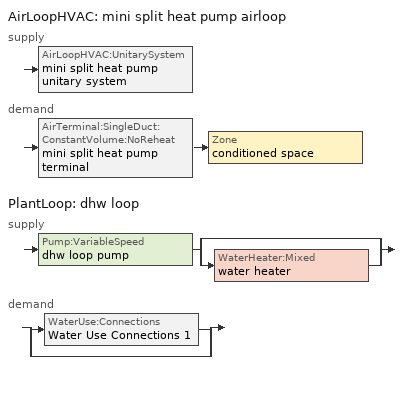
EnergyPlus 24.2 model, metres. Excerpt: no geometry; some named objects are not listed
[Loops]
AirLoopHVAC 'mini split heat pump airloop'
 supply: AirLoopHVAC:UnitarySystem 'mini split heat pump unitary system'
 demand: AirTerminal:SingleDuct:ConstantVolume:NoReheat 'mini split heat pump terminal' > Zone 'conditioned space'
PlantLoop 'dhw loop'
 supply: Pump:VariableSpeed 'dhw loop pump' > split
  | bypass
  | WaterHeater:Mixed 'water heater'
 demand: split
  | WaterUse:Connections 'Water Use Connections 1'
  | bypass
[ZoneControl:Thermostat]
conditioned space Thermostat: Zone or ZoneList=conditioned space; Control Type Schedule=conditioned space Thermostat Schedule; Control 1=conditioned space temperature setpoint; Temperature Difference Between Cutout And Setpoint {deltaC}=0
[ThermostatSetpoint:DualSetpoint]
conditioned space temperature setpoint: Heating Setpoint Temperature Schedule=heating setpoint; Cooling Setpoint Temperature Schedule=cooling setpoint
[ZoneHVAC:Baseboard:Convective:Electric]
electric baseboard: Availability Schedule=Always On Discrete; Heating Design Capacity {W}=7220.98; Efficiency=1
[AirTerminal:SingleDuct:ConstantVolume:NoReheat]
mini split heat pump terminal: Availability Schedule=Always On Discrete; Maximum Air Flow Rate {m3/s}=0.187835
[Zone equipment]
conditioned space: electric baseboard, mini split heat pump terminal
[AirLoopHVAC]
mini split heat pump airloop: Design Supply Air Flow Rate {m3/s}=0.187835; Design Return Air Flow Fraction of Supply Air Flow=1
[Sizing:System]
mini split heat pump airloop: Type of Load to Size On=Sensible; Design Outdoor Air Flow Rate {m3/s}=Autosize; Central Heating Maximum System Air Flow Ratio=0.3; Preheat Design Temperature {C}=7; Preheat Design Humidity Ratio {kgWater/kgDryAir}=0.008; Precool Design Temperature {C}=12.8; Precool Design Humidity Ratio {kgWater/kgDryAir}=0.008; Central Cooling Design Supply Air Temperature {C}=12.8; Central Heating Design Supply Air Temperature {C}=16.7; Type of Zone Sum to Use=NonCoincident; 100% Outdoor Air in Cooling=Yes; 100% Outdoor Air in Heating=Yes; Central Cooling Design Supply Air Humidity Ratio {kgWater/kgDryAir}=0.0085; Central Heating Design Supply Air Humidity Ratio {kgWater/kgDryAir}=0.008; Cooling Supply Air Flow Rate Method=DesignDay; Cooling Supply Air Flow Rate {m3/s}=0; Cooling Supply Air Flow Rate Per Floor Area {m3/s-m2}=0.00996765; Cooling Fraction of Autosized Cooling Supply Air Flow Rate=1; Cooling Supply Air Flow Rate Per Unit Cooling Capacity {m3/s-W}=3.94755e-05; Heating Supply Air Flow Rate Method=DesignDay; Heating Supply Air Flow Rate {m3/s}=0; Heating Supply Air Flow Rate Per Floor Area {m3/s-m2}=0.00996765; Heating Fraction of Autosized Heating Supply Air Flow Rate=1; Heating Fraction of Autosized Cooling Supply Air Flow Rate=1; Heating Supply Air Flow Rate Per Unit Heating Capacity {m3/s-W}=3.15882e-05; System Outdoor Air Method=ZoneSum; Zone Maximum Outdoor Air Fraction=1; Cooling Design Capacity Method=CoolingDesignCapacity; Cooling Design Capacity {W}=Autosize; Cooling Design Capacity Per Floor Area {W/m2}=234.7; Fraction of Autosized Cooling Design Capacity=1; Heating Design Capacity Method=HeatingDesignCapacity; Heating Design Capacity {W}=Autosize; Heating Design Capacity Per Floor Area {W/m2}=157; Fraction of Autosized Heating Design Capacity=1; Central Cooling Capacity Control Method=OnOff; Occupant Diversity=Autosize
[AvailabilityManager:Scheduled]
mini split heat pump airloop Availability Manager: Schedule=Always On Discrete
[AirLoopHVAC:UnitarySystem]
mini split heat pump unitary system: Control Type=Load; Controlling Zone or Thermostat Location=conditioned space; Dehumidification Control Type=None; Availability Schedule=Always On Discrete; Supply Fan=mini split heat pump supply fan; Fan Placement=BlowThrough; Supply Air Fan Operating Mode Schedule=mini split heat pump auto fan schedule; Heating Coil=mini split heat pump htg coil; DX Heating Coil Sizing Ratio=1; Cooling Coil=mini split heat pump clg coil; Use DOAS DX Cooling Coil=No; Minimum Supply Air Temperature {C}=2; Latent Load Control=SensibleOnlyLoadControl; Cooling Supply Air Flow Rate Method=SupplyAirFlowRate; Cooling Supply Air Flow Rate {m3/s}=0.187835; Heating Supply Air Flow Rate Method=SupplyAirFlowRate; Heating Supply Air Flow Rate {m3/s}=0.187835; No Load Supply Air Flow Rate Method=SupplyAirFlowRate; No Load Supply Air Flow Rate {m3/s}=0; No Load Supply Air Flow Rate Control Set To Low Speed=Yes; Maximum Supply Air Temperature {C}=48.8889; Maximum Outdoor Dry-Bulb Temperature for Supplemental Heater Operation {C}=21; Ancillary On-Cycle Electric Power {W}=0; Ancillary Off-Cycle Electric Power {W}=0; Design Specification Multispeed Object=Unitary System Performance Multispeed 1
[Fan:SystemModel]
mini split heat pump supply fan: Availability Schedule=Always On Discrete; Design Maximum Air Flow Rate {m3/s}=0.231324; Speed Control Method=Discrete; Electric Power Minimum Flow Rate Fraction=0.2; Design Pressure Rise {Pa}=500; Motor Efficiency=1; Motor In Air Stream Fraction=1; Design Electric Power Consumption {W}=Autosize; Design Power Sizing Method=PowerPerFlow; Electric Power Per Unit Flow Rate {W/(m3/s)}=148.322; Electric Power Per Unit Flow Rate Per Unit Pressure {W/((m3/s)-Pa)}=1.66667; Fan Total Efficiency=0.7; Motor Loss Radiative Fraction=0; Number of Speeds=4; Speed Flow Fraction 1=0.20706; Speed Electric Power Fraction 1=0.00888; Speed Flow Fraction 2=0.252; Speed Electric Power Fraction 2=0.016; Speed Flow Fraction 3=0.812; Speed Electric Power Fraction 3=0.53539; Speed Flow Fraction 4=1; Speed Electric Power Fraction 4=1
[Coil:Heating:DX:MultiSpeed]
mini split heat pump htg coil: Availability Schedule=Always On Discrete; Minimum Outdoor Dry-Bulb Temperature for Compressor Operation {C}=-28.8889; Crankcase Heater Capacity {W}=50; Maximum Outdoor Dry-Bulb Temperature for Crankcase Heater Operation {C}=10; Defrost Energy Input Ratio Function of Temperature Curve=Defrosteir; Maximum Outdoor Dry-Bulb Temperature for Defrost Operation {C}=4.44444; Defrost Strategy=ReverseCycle; Defrost Control=Timed; Defrost Time Period Fraction=0.058333; Resistive Defrost Heater Capacity {W}=AutoSize; Apply Part Load Fraction to Speeds Greater than 1=No; Fuel Type=Electricity; Region number for Calculating HSPF=4; Number of Speeds=2; Speed Gross Rated Heating Capacity 1 {W}=1085.66; Speed Gross Rated Heating COP 1 {W/W}=3.9844; Speed Rated Air Flow Rate 1 {m3/s}=0.058306; Speed Rated Supply Air Fan Power Per Volume Flow Rate 2017 1 {W/(m3/s)}=773.3; Speed Rated Supply Air Fan Power Per Volume Flow Rate 2023 1 {W/(m3/s)}=934.4; Speed Heating Capacity Function of Temperature Curve Name 1=Heat-CAP-fT1; Speed Heating Capacity Function of Flow Fraction Curve Name 1=Heat-CAP-fFF1; Speed Energy Input Ratio Function of Temperature Curve Name 1=Heat-EIR-fT1; Speed Energy Input Ratio Function of Flow Fraction Curve Name 1=Heat-EIR-fFF1; Speed Part Load Fraction Correlation Curve Name 1=Heat-PLF-fPLR1; Speed Rated Waste Heat Fraction of Power Input 1=0.2; Speed Waste Heat Function of Temperature Curve Name 1=ConstantBiquadratic 1; Speed Gross Rated Heating Capacity 2 {W}=4276.03; Speed Gross Rated Heating COP 2 {W/W}=2.70544; Speed Rated Air Flow Rate 2 {m3/s}=0.231372; Speed Rated Supply Air Fan Power Per Volume Flow Rate 2017 2 {W/(m3/s)}=773.3; Speed Rated Supply Air Fan Power Per Volume Flow Rate 2023 2 {W/(m3/s)}=934.4; Speed Heating Capacity Function of Temperature Curve Name 2=Heat-CAP-fT2; Speed Heating Capacity Function of Flow Fraction Curve Name 2=Heat-CAP-fFF2; Speed Energy Input Ratio Function of Temperature Curve Name 2=Heat-EIR-fT2; Speed Energy Input Ratio Function of Flow Fraction Curve Name 2=Heat-EIR-fFF2; Speed Part Load Fraction Correlation Curve Name 2=Heat-PLF-fPLR2; Speed Rated Waste Heat Fraction of Power Input 2=0.2; Speed Waste Heat Function of Temperature Curve Name 2=ConstantBiquadratic 1
[Coil:Cooling:DX:MultiSpeed]
mini split heat pump clg coil: Availability Schedule=Always On Discrete; Condenser Type=AirCooled; Minimum Outdoor Dry-Bulb Temperature for Compressor Operation {C}=-25; Apply Part Load Fraction to Speeds Greater than 1=No; Apply Latent Degradation to Speeds Greater than 1=No; Crankcase Heater Capacity {W}=50; Maximum Outdoor Dry-Bulb Temperature for Crankcase Heater Operation {C}=10; Basin Heater Capacity {W/K}=0; Basin Heater Setpoint Temperature {C}=2; Fuel Type=Electricity; Number of Speeds=2; Speed Gross Rated Total Cooling Capacity 1 {W}=892.794; Speed Gross Rated Sensible Heat Ratio 1=0.806404; Speed Gross Rated Cooling COP 1 {W/W}=3.24129; Speed Rated Air Flow Rate 1 {m3/s}=0.0479074; Speed Rated Evaporator Fan Power Per Volume Flow Rate 2017 1 {W/(m3/s)}=773.3; Speed Rated Evaporator Fan Power Per Volume Flow Rate 2023 1 {W/(m3/s)}=934.4; Speed Total Cooling Capacity Function of Temperature Curve Name 1=Cool-CAP-fT1; Speed Total Cooling Capacity Function of Flow Fraction Curve Name 1=Cool-CAP-fFF1; Speed Energy Input Ratio Function of Temperature Curve Name 1=Cool-EIR-fT1; Speed Energy Input Ratio Function of Flow Fraction Curve Name 1=Cool-EIR-fFF1; Speed Part Load Fraction Correlation Curve Name 1=Cool-PLF-fPLR1; Speed Nominal Time for Condensate Removal to Begin 1 {s}=1000; Speed Ratio of Initial Moisture Evaporation Rate and Steady State Latent Capacity 1=1.5; Speed Maximum Cycling Rate 1 {cycles/hr}=3; Speed Latent Capacity Time Constant 1 {s}=45; Speed Rated Waste Heat Fraction of Power Input 1=0.2; Speed Waste Heat Function of Temperature Curve Name 1=ConstantBiquadratic; Speed Evaporative Condenser Effectiveness 1=0.9; Speed Evaporative Condenser Air Flow Rate 1 {m3/s}=AutoSize; Speed Rated Evaporative Condenser Pump Power Consumption 1 {W}=AutoSize; Speed Gross Rated Total Cooling Capacity 2 {W}=3518.37; Speed Gross Rated Sensible Heat Ratio 2=0.759942; Speed Gross Rated Cooling COP 2 {W/W}=2.58185; Speed Rated Air Flow Rate 2 {m3/s}=0.187874; Speed Rated Evaporator Fan Power Per Volume Flow Rate 2017 2 {W/(m3/s)}=773.3; Speed Rated Evaporator Fan Power Per Volume Flow Rate 2023 2 {W/(m3/s)}=934.4; Speed Total Cooling Capacity Function of Temperature Curve Name 2=Cool-CAP-fT2; Speed Total Cooling Capacity Function of Flow Fraction Curve Name 2=Cool-CAP-fFF2; Speed Energy Input Ratio Function of Temperature Curve Name 2=Cool-EIR-fT2; Speed Energy Input Ratio Function of Flow Fraction Curve Name 2=Cool-EIR-fFF2; Speed Part Load Fraction Correlation Curve Name 2=Cool-PLF-fPLR2; Speed Nominal Time for Condensate Removal to Begin 2 {s}=1000; Speed Ratio of Initial Moisture Evaporation Rate and Steady State Latent Capacity 2=1.5; Speed Maximum Cycling Rate 2 {cycles/hr}=3; Speed Latent Capacity Time Constant 2 {s}=45; Speed Rated Waste Heat Fraction of Power Input 2=0.2; Speed Waste Heat Function of Temperature Curve Name 2=ConstantBiquadratic; Speed Evaporative Condenser Effectiveness 2=0.9; Speed Evaporative Condenser Air Flow Rate 2 {m3/s}=AutoSize; Speed Rated Evaporative Condenser Pump Power Consumption 2 {W}=AutoSize
[UnitarySystemPerformance:Multispeed]
Unitary System Performance Multispeed 1: Number of Speeds for Heating=2; Number of Speeds for Cooling=2; Single Mode Operation=No; No Load Supply Air Flow Rate Ratio=1; Heating Speed Supply Air Flow Ratio 1=0.310345; Cooling Speed Supply Air Flow Ratio 1=0.255; Heating Speed Supply Air Flow Ratio 2=1.23153; Cooling Speed Supply Air Flow Ratio 2=1
[PlantLoop]
dhw loop: Fluid Type=Water; Plant Equipment Operation Scheme=dhw loop Operation Schemes; Maximum Loop Temperature {C}=100; Minimum Loop Temperature {C}=0; Maximum Loop Flow Rate {m3/s}=0.01; Minimum Loop Flow Rate {m3/s}=0; Plant Loop Volume {m3}=0.003; Load Distribution Scheme=Optimal; Plant Loop Demand Calculation Scheme=SingleSetpoint; Common Pipe Simulation=None
[Sizing:Plant]
dhw loop: Loop Type=Heating; Design Loop Exit Temperature {C}=56; Loop Design Temperature Difference {deltaC}=5.55556; Sizing Option=NonCoincident; Zone Timesteps in Averaging Window=1; Coincident Sizing Factor Mode=None
[Pump:VariableSpeed]
dhw loop pump: Design Maximum Flow Rate {m3/s}=0.01; Design Pump Head {Pa}=1; Design Power Consumption {W}=0; Motor Efficiency=0.85; Fraction of Motor Inefficiencies to Fluid Stream=0; Coefficient 1 of the Part Load Performance Curve=0; Coefficient 2 of the Part Load Performance Curve=1; Coefficient 3 of the Part Load Performance Curve=0; Coefficient 4 of the Part Load Performance Curve=0; Design Minimum Flow Rate {m3/s}=0; Pump Control Type=Intermittent; Skin Loss Radiative Fraction=0.5; Design Power Sizing Method=PowerPerFlowPerPressure; Design Electric Power per Unit Flow Rate {W/(m3/s)}=348701.1; Design Shaft Power per Unit Flow Rate per Unit Head {W/((m3/s)-Pa)}=1.28205; Design Minimum Flow Rate Fraction=0
[WaterHeater:Mixed]
water heater: Tank Volume {m3}=0.221447; Setpoint Temperature Schedule=water heater setpoint; Deadband Temperature Difference {deltaC}=2; Maximum Temperature Limit {C}=99; Heater Control Type=Cycle; Heater Maximum Capacity {W}=5500.06; Heater Minimum Capacity {W}=0; Heater Ignition Minimum Flow Rate {m3/s}=0; Heater Ignition Delay {s}=0; Heater Fuel Type=Electricity; Heater Thermal Efficiency=1; Off Cycle Parasitic Fuel Consumption Rate {W}=0; Off Cycle Parasitic Fuel Type=Electricity; Off Cycle Parasitic Heat Fraction to Tank=0; On Cycle Parasitic Fuel Consumption Rate {W}=0; On Cycle Parasitic Fuel Type=Electricity; On Cycle Parasitic Heat Fraction to Tank=0; Ambient Temperature Indicator=Zone; Ambient Temperature Zone=conditioned space; Off Cycle Loss Coefficient to Ambient Temperature {W/K}=2.93714; Off Cycle Loss Fraction to Zone=1; On Cycle Loss Coefficient to Ambient Temperature {W/K}=2.93714; On Cycle Loss Fraction to Zone=1; Use Side Effectiveness=1; Source Side Effectiveness=1; Use Side Design Flow Rate {m3/s}=Autosize; Source Side Design Flow Rate {m3/s}=Autosize; Indirect Water Heating Recovery Time {hr}=1.5; Source Side Flow Control Mode=IndirectHeatPrimarySetpoint
[WaterHeater:Sizing]
water heater: Design Mode=PeakDraw; Time Storage Can Meet Peak Draw {hr}=0.538503; Time for Tank Recovery {hr}=0; Nominal Tank Volume for Autosizing Plant Connections {m3}=1
[SetpointManager:Scheduled]
Setpoint Manager Scheduled 1: Control Variable=Temperature; Schedule=dhw temp
[WaterUse:Connections]
Water Use Connections 1: Drain Water Heat Exchanger Type=None; Drain Water Heat Exchanger Destination=Plant; Water Use Equipment Name 1=dhw fixtures; Water Use Equipment Name 2=dhw distribution waste; Water Use Equipment Name 3=clothes washer; Water Use Equipment Name 4=dishwasher
[WaterUse:Equipment]
Name | Peak Flow Rate {m3/s} | Flow Rate Fraction Schedule | Target Temperature Schedule
dhw fixtures | 4.42001e-06 | dhw fixtures schedule | mixed water temperature schedule
dhw distribution waste | 1.33996e-06 | dhw fixtures schedule | mixed water temperature schedule
clothes washer | 9.69919e-07 | clothes washer schedule
dishwasher | 2.90872e-07 | dishwasher schedule
[PlantEquipmentOperationSchemes]
dhw loop Operation Schemes: Control Scheme Object Type 1=PlantEquipmentOperation:HeatingLoad; Control Scheme Name 1=dhw loop Heating Operation Scheme; Control Scheme Schedule Name 1=Always On Discrete
[PlantEquipmentOperation:HeatingLoad]
dhw loop Heating Operation Scheme: Load Range Lower Limit 1 {W}=0; Load Range Upper Limit 1 {W}=1000000000; Range Equipment List Name 1=dhw loop Heating Equipment List
[PlantEquipmentList]
dhw loop Heating Equipment List: WaterHeater:Mixed, water heater
[EnergyManagementSystem:GlobalVariable]
infil_program_Qfan
infil_program_Qinf
mini_split_heat_pump_airloop_Fan_RTF
natural_vent_program_Qnv
natural_vent_program_Qwhf
[EnergyManagementSystem:InternalVariable]
mini_split_heat_pump_airloop_max_sup_fan_mfr: Internal Data Index Key=mini split heat pump supply fan; Internal Data Type=Fan Maximum Mass Flow Rate
[EnergyManagementSystem:Sensor]
Name | Output:Variable or Output:Meter Index Key | Output:Variable or Output:Meter
airflow_gain | infil flow | Infiltration Sensible Heat Gain Energy
airflow_gain_1 | natural vent flow | Infiltration Sensible Heat Gain Energy
airflow_gain_2 | whole house fan flow | Infiltration Sensible Heat Gain Energy
airflow_loss | infil flow | Infiltration Sensible Heat Loss Energy
airflow_loss_1 | natural vent flow | Infiltration Sensible Heat Loss Energy
airflow_loss_2 | whole house fan flow | Infiltration Sensible Heat Loss Energy
clg_load_cond |  | Cooling:EnergyTransfer:Zone:CONDITIONED SPACE
clg_sp_s; clg_sp_s_1 | cooling setpoint | Schedule Value
clothes_dryer_exhaust_0_sch_s | clothes dryer exhaust 0 schedule | Schedule Value
conditioned_space_clg_unmet_s | conditioned space | Zone Cooling Setpoint Not Met Time
conditioned_space_htg_unmet_s | conditioned space | Zone Heating Setpoint Not Met Time
cool_season | cooling season schedule | Schedule Value
dhw_loss | water heater | Water Heater Heat Loss Energy
dhw_rtf | water heater | Water Heater Runtime Fraction
fridge_tin_s; tin_s; tin_s_1 | conditioned space | Zone Mean Air Temperature
htg_load_cond |  | Heating:EnergyTransfer:Zone:CONDITIONED SPACE
htg_sp_s; htg_sp_s_1 | heating setpoint | Schedule Value
ig_ee_conv | clothes dryer | Electric Equipment Convective Heating Energy
ig_ee_conv_1 | clothes washer | Electric Equipment Convective Heating Energy
ig_ee_conv_2 | cooking range | Electric Equipment Convective Heating Energy
ig_ee_conv_3 | dishwasher | Electric Equipment Convective Heating Energy
ig_ee_conv_4 | fridge | Electric Equipment Convective Heating Energy
ig_ee_conv_5 | misc plug loads | Electric Equipment Convective Heating Energy
ig_ee_conv_6 | whole house fan | Electric Equipment Convective Heating Energy
ig_ee_rad | clothes dryer | Electric Equipment Radiant Heating Energy
ig_ee_rad_1 | clothes washer | Electric Equipment Radiant Heating Energy
ig_ee_rad_2 | cooking range | Electric Equipment Radiant Heating Energy
ig_ee_rad_3 | dishwasher | Electric Equipment Radiant Heating Energy
ig_ee_rad_4 | fridge | Electric Equipment Radiant Heating Energy
ig_ee_rad_5 | misc plug loads | Electric Equipment Radiant Heating Energy
ig_ee_rad_6 | whole house fan | Electric Equipment Radiant Heating Energy
ig_lgt_conv | interior lighting | Lights Convective Heating Energy
ig_lgt_rad | interior lighting | Lights Radiant Heating Energy
ig_lgt_vis | interior lighting | Lights Visible Radiation Heating Energy
ig_oe_conv | clothes dryer 1 | Other Equipment Convective Heating Energy
ig_oe_conv_1 | cooking range 1 | Other Equipment Convective Heating Energy
ig_oe_conv_2 | general water use latent | Other Equipment Convective Heating Energy
ig_oe_conv_3 | general water use sensible | Other Equipment Convective Heating Energy
ig_oe_conv_4 | water heater energy adjustment1 | Other Equipment Convective Heating Energy
ig_oe_rad | clothes dryer 1 | Other Equipment Radiant Heating Energy
ig_oe_rad_1 | cooking range 1 | Other Equipment Radiant Heating Energy
ig_oe_rad_2 | general water use latent | Other Equipment Radiant Heating Energy
ig_oe_rad_3 | general water use sensible | Other Equipment Radiant Heating Energy
ig_oe_rad_4 | water heater energy adjustment1 | Other Equipment Radiant Heating Energy
ig_ppl_conv | occupants | People Convective Heating Energy
ig_ppl_rad | occupants | People Radiant Heating Energy
im_conv | furniture mass conditioned space 1 | Surface Inside Face Convection Heat Gain Energy
im_conv_1 | partition wall mass | Surface Inside Face Convection Heat Gain Energy
im_ig | furniture mass conditioned space 1 | Surface Inside Face Internal Gains Radiation Heat Gain Energy
im_ig_1 | partition wall mass | Surface Inside Face Internal Gains Radiation Heat Gain Energy
im_lgt | furniture mass conditioned space 1 | Surface Inside Face Lights Radiation Heat Gain Energy
im_lgt_1 | partition wall mass | Surface Inside Face Lights Radiation Heat Gain Energy
im_sol | furniture mass conditioned space 1 | Surface Inside Face Solar Radiation Heat Gain Energy
im_sol_1 | partition wall mass | Surface Inside Face Solar Radiation Heat Gain Energy
im_surf | furniture mass conditioned space 1 | Surface Inside Face Net Surface Thermal Radiation Heat Gain Energy
im_surf_1 | partition wall mass | Surface Inside Face Net Surface Thermal Radiation Heat Gain Energy
mech_vent_range_fan_0_sch_s | mech vent range fan 0 schedule | Schedule Value
mini_split_heat_pump_airloop_Fan_RTF_s | mini split heat pump supply fan | Fan Runtime Fraction Speed 1
mini_split_heat_pump_airloop_Fan_RTF_s_1 | mini split heat pump supply fan | Fan Runtime Fraction Speed 2
mini_split_heat_pump_airloop_Fan_RTF_s_2 | mini split heat pump supply fan | Fan Runtime Fraction Speed 3
mini_split_heat_pump_airloop_Fan_RTF_s_3 | mini split heat pump supply fan | Fan Runtime Fraction Speed 4
mini_split_heat_pump_clg_coil_s | mini split heat pump clg coil | Cooling Coil Total Cooling Energy
mini_split_heat_pump_htg_coil_s | mini split heat pump htg coil | Heating Coil Heating Energy
mini_split_heat_pump_supply_fan_s | mini split heat pump supply fan | Fan Electricity Energy
mv_conv | mech vent house fan | Electric Equipment Convective Heating Energy
mv_conv_1 | mech vent house fan cfis | Electric Equipment Convective Heating Energy
mv_conv_2 | mech vent range fan 0 | Electric Equipment Convective Heating Energy
mv_conv_3 | mech vent house fan latent load | Other Equipment Convective Heating Energy
mv_conv_4 | mech vent house fan sensible load | Other Equipment Convective Heating Energy
mv_rad | mech vent house fan | Electric Equipment Radiant Heating Energy
mv_rad_1 | mech vent house fan cfis | Electric Equipment Radiant Heating Energy
mv_rad_2 | mech vent range fan 0 | Electric Equipment Radiant Heating Energy
mv_rad_3 | mech vent house fan latent load | Other Equipment Radiant Heating Energy
mv_rad_4 | mech vent house fan sensible load | Other Equipment Radiant Heating Energy
natural_vent_s | natural vent schedule | Schedule Value
out_pb_s |  | Site Outdoor Air Barometric Pressure
out_wt_s |  | Site Outdoor Air Humidity Ratio
site_vw_s |  | Site Wind Speed
ss_back_out | Window1 | Surface Window Shortwave from Zone Back Out Window Heat Transfer Rate
ss_back_out_1 | Window11 | Surface Window Shortwave from Zone Back Out Window Heat Transfer Rate
ss_back_out_10 | Window9 | Surface Window Shortwave from Zone Back Out Window Heat Transfer Rate
ss_back_out_2 | Window12 | Surface Window Shortwave from Zone Back Out Window Heat Transfer Rate
ss_back_out_3 | Window13 | Surface Window Shortwave from Zone Back Out Window Heat Transfer Rate
ss_back_out_4 | Window2 | Surface Window Shortwave from Zone Back Out Window Heat Transfer Rate
ss_back_out_5 | Window3 | Surface Window Shortwave from Zone Back Out Window Heat Transfer Rate
ss_back_out_6 | Window5 | Surface Window Shortwave from Zone Back Out Window Heat Transfer Rate
ss_back_out_7 | Window6 | Surface Window Shortwave from Zone Back Out Window Heat Transfer Rate
ss_back_out_8 | Window7 | Surface Window Shortwave from Zone Back Out Window Heat Transfer Rate
ss_back_out_9 | Window8 | Surface Window Shortwave from Zone Back Out Window Heat Transfer Rate
ss_conv | Door1 | Surface Inside Face Convection Heat Gain Energy
ss_conv_1 | Window1 | Surface Inside Face Convection Heat Gain Energy
ss_conv_10 | Window8 | Surface Inside Face Convection Heat Gain Energy
ss_conv_11 | Window9 | Surface Inside Face Convection Heat Gain Energy
ss_conv_2 | Window11 | Surface Inside Face Convection Heat Gain Energy
ss_conv_3 | Window12 | Surface Inside Face Convection Heat Gain Energy
ss_conv_4 | Window13 | Surface Inside Face Convection Heat Gain Energy
ss_conv_5 | Window2 | Surface Inside Face Convection Heat Gain Energy
ss_conv_6 | Window3 | Surface Inside Face Convection Heat Gain Energy
ss_conv_7 | Window5 | Surface Inside Face Convection Heat Gain Energy
ss_conv_8 | Window6 | Surface Inside Face Convection Heat Gain Energy
ss_conv_9 | Window7 | Surface Inside Face Convection Heat Gain Energy
ss_ig | Door1 | Surface Inside Face Internal Gains Radiation Heat Gain Energy
ss_ig_1 | Window1 | Surface Inside Face Internal Gains Radiation Heat Gain Energy
ss_ig_10 | Window8 | Surface Inside Face Internal Gains Radiation Heat Gain Energy
ss_ig_11 | Window9 | Surface Inside Face Internal Gains Radiation Heat Gain Energy
ss_ig_2 | Window11 | Surface Inside Face Internal Gains Radiation Heat Gain Energy
ss_ig_3 | Window12 | Surface Inside Face Internal Gains Radiation Heat Gain Energy
ss_ig_4 | Window13 | Surface Inside Face Internal Gains Radiation Heat Gain Energy
ss_ig_5 | Window2 | Surface Inside Face Internal Gains Radiation Heat Gain Energy
ss_ig_6 | Window3 | Surface Inside Face Internal Gains Radiation Heat Gain Energy
ss_ig_7 | Window5 | Surface Inside Face Internal Gains Radiation Heat Gain Energy
ss_ig_8 | Window6 | Surface Inside Face Internal Gains Radiation Heat Gain Energy
ss_ig_9 | Window7 | Surface Inside Face Internal Gains Radiation Heat Gain Energy
ss_lgt | Door1 | Surface Inside Face Lights Radiation Heat Gain Energy
ss_sol | Door1 | Surface Inside Face Solar Radiation Heat Gain Energy
ss_surf | Door1 | Surface Inside Face Net Surface Thermal Radiation Heat Gain Energy
ss_surf_1 | Window1 | Surface Inside Face Net Surface Thermal Radiation Heat Gain Energy
ss_surf_10 | Window8 | Surface Inside Face Net Surface Thermal Radiation Heat Gain Energy
ss_surf_11 | Window9 | Surface Inside Face Net Surface Thermal Radiation Heat Gain Energy
ss_surf_2 | Window11 | Surface Inside Face Net Surface Thermal Radiation Heat Gain Energy
ss_surf_3 | Window12 | Surface Inside Face Net Surface Thermal Radiation Heat Gain Energy
ss_surf_4 | Window13 | Surface Inside Face Net Surface Thermal Radiation Heat Gain Energy
ss_surf_5 | Window2 | Surface Inside Face Net Surface Thermal Radiation Heat Gain Energy
ss_surf_6 | Window3 | Surface Inside Face Net Surface Thermal Radiation Heat Gain Energy
ss_surf_7 | Window5 | Surface Inside Face Net Surface Thermal Radiation Heat Gain Energy
ss_surf_8 | Window6 | Surface Inside Face Net Surface Thermal Radiation Heat Gain Energy
ss_surf_9 | Window7 | Surface Inside Face Net Surface Thermal Radiation Heat Gain Energy
ss_trans_in | Window1 | Surface Window Transmitted Solar Radiation Rate
ss_trans_in_1 | Window11 | Surface Window Transmitted Solar Radiation Rate
ss_trans_in_10 | Window9 | Surface Window Transmitted Solar Radiation Rate
ss_trans_in_2 | Window12 | Surface Window Transmitted Solar Radiation Rate
ss_trans_in_3 | Window13 | Surface Window Transmitted Solar Radiation Rate
ss_trans_in_4 | Window2 | Surface Window Transmitted Solar Radiation Rate
ss_trans_in_5 | Window3 | Surface Window Transmitted Solar Radiation Rate
ss_trans_in_6 | Window5 | Surface Window Transmitted Solar Radiation Rate
ss_trans_in_7 | Window6 | Surface Window Transmitted Solar Radiation Rate
ss_trans_in_8 | Window7 | Surface Window Transmitted Solar Radiation Rate
ss_trans_in_9 | Window8 | Surface Window Transmitted Solar Radiation Rate
ss_trans_out | Window1 | Surface Inside Face Initial Transmitted Diffuse Transmitted Out Window Solar Radiation Rate
ss_trans_out_1 | Window11 | Surface Inside Face Initial Transmitted Diffuse Transmitted Out Window Solar Radiation Rate
ss_trans_out_10 | Window9 | Surface Inside Face Initial Transmitted Diffuse Transmitted Out Window Solar Radiation Rate
ss_trans_out_2 | Window12 | Surface Inside Face Initial Transmitted Diffuse Transmitted Out Window Solar Radiation Rate
ss_trans_out_3 | Window13 | Surface Inside Face Initial Transmitted Diffuse Transmitted Out Window Solar Radiation Rate
ss_trans_out_4 | Window2 | Surface Inside Face Initial Transmitted Diffuse Transmitted Out Window Solar Radiation Rate
ss_trans_out_5 | Window3 | Surface Inside Face Initial Transmitted Diffuse Transmitted Out Window Solar Radiation Rate
ss_trans_out_6 | Window5 | Surface Inside Face Initial Transmitted Diffuse Transmitted Out Window Solar Radiation Rate
ss_trans_out_7 | Window6 | Surface Inside Face Initial Transmitted Diffuse Transmitted Out Window Solar Radiation Rate
ss_trans_out_8 | Window7 | Surface Inside Face Initial Transmitted Diffuse Transmitted Out Window Solar Radiation Rate
ss_trans_out_9 | Window8 | Surface Inside Face Initial Transmitted Diffuse Transmitted Out Window Solar Radiation Rate
s_conv | Floor1 | Surface Inside Face Convection Heat Gain Energy
s_conv_1 | FoundationWall1 | Surface Inside Face Convection Heat Gain Energy
s_conv_10 | Wall1:225 | Surface Inside Face Convection Heat Gain Energy
s_conv_11 | Wall1:315 | Surface Inside Face Convection Heat Gain Energy
s_conv_12 | Wall1:45 | Surface Inside Face Convection Heat Gain Energy
s_conv_2 | inferred conditioned ceiling | Surface Inside Face Convection Heat Gain Energy
s_conv_3 | inferred conditioned floor | Surface Inside Face Convection Heat Gain Energy
s_conv_4 | RimJoist1:135 | Surface Inside Face Convection Heat Gain Energy
s_conv_5 | RimJoist1:225 | Surface Inside Face Convection Heat Gain Energy
s_conv_6 | RimJoist1:315 | Surface Inside Face Convection Heat Gain Energy
s_conv_7 | RimJoist1:45 | Surface Inside Face Convection Heat Gain Energy
s_conv_8 | Slab1 | Surface Inside Face Convection Heat Gain Energy
s_conv_9 | Wall1:135 | Surface Inside Face Convection Heat Gain Energy
s_ig | Floor1 | Surface Inside Face Internal Gains Radiation Heat Gain Energy
s_ig_1 | FoundationWall1 | Surface Inside Face Internal Gains Radiation Heat Gain Energy
s_ig_10 | Wall1:225 | Surface Inside Face Internal Gains Radiation Heat Gain Energy
s_ig_11 | Wall1:315 | Surface Inside Face Internal Gains Radiation Heat Gain Energy
s_ig_12 | Wall1:45 | Surface Inside Face Internal Gains Radiation Heat Gain Energy
s_ig_2 | inferred conditioned ceiling | Surface Inside Face Internal Gains Radiation Heat Gain Energy
s_ig_3 | inferred conditioned floor | Surface Inside Face Internal Gains Radiation Heat Gain Energy
s_ig_4 | RimJoist1:135 | Surface Inside Face Internal Gains Radiation Heat Gain Energy
s_ig_5 | RimJoist1:225 | Surface Inside Face Internal Gains Radiation Heat Gain Energy
s_ig_6 | RimJoist1:315 | Surface Inside Face Internal Gains Radiation Heat Gain Energy
s_ig_7 | RimJoist1:45 | Surface Inside Face Internal Gains Radiation Heat Gain Energy
s_ig_8 | Slab1 | Surface Inside Face Internal Gains Radiation Heat Gain Energy
s_ig_9 | Wall1:135 | Surface Inside Face Internal Gains Radiation Heat Gain Energy
s_lgt | Floor1 | Surface Inside Face Lights Radiation Heat Gain Energy
s_lgt_1 | FoundationWall1 | Surface Inside Face Lights Radiation Heat Gain Energy
s_lgt_10 | Wall1:225 | Surface Inside Face Lights Radiation Heat Gain Energy
s_lgt_11 | Wall1:315 | Surface Inside Face Lights Radiation Heat Gain Energy
s_lgt_12 | Wall1:45 | Surface Inside Face Lights Radiation Heat Gain Energy
s_lgt_2 | inferred conditioned ceiling | Surface Inside Face Lights Radiation Heat Gain Energy
s_lgt_3 | inferred conditioned floor | Surface Inside Face Lights Radiation Heat Gain Energy
s_lgt_4 | RimJoist1:135 | Surface Inside Face Lights Radiation Heat Gain Energy
s_lgt_5 | RimJoist1:225 | Surface Inside Face Lights Radiation Heat Gain Energy
s_lgt_6 | RimJoist1:315 | Surface Inside Face Lights Radiation Heat Gain Energy
s_lgt_7 | RimJoist1:45 | Surface Inside Face Lights Radiation Heat Gain Energy
s_lgt_8 | Slab1 | Surface Inside Face Lights Radiation Heat Gain Energy
s_lgt_9 | Wall1:135 | Surface Inside Face Lights Radiation Heat Gain Energy
s_sol | Floor1 | Surface Inside Face Solar Radiation Heat Gain Energy
s_sol_1 | FoundationWall1 | Surface Inside Face Solar Radiation Heat Gain Energy
s_sol_10 | Wall1:225 | Surface Inside Face Solar Radiation Heat Gain Energy
s_sol_11 | Wall1:315 | Surface Inside Face Solar Radiation Heat Gain Energy
s_sol_12 | Wall1:45 | Surface Inside Face Solar Radiation Heat Gain Energy
s_sol_2 | inferred conditioned ceiling | Surface Inside Face Solar Radiation Heat Gain Energy
s_sol_3 | inferred conditioned floor | Surface Inside Face Solar Radiation Heat Gain Energy
s_sol_4 | RimJoist1:135 | Surface Inside Face Solar Radiation Heat Gain Energy
s_sol_5 | RimJoist1:225 | Surface Inside Face Solar Radiation Heat Gain Energy
s_sol_6 | RimJoist1:315 | Surface Inside Face Solar Radiation Heat Gain Energy
s_sol_7 | RimJoist1:45 | Surface Inside Face Solar Radiation Heat Gain Energy
s_sol_8 | Slab1 | Surface Inside Face Solar Radiation Heat Gain Energy
s_sol_9 | Wall1:135 | Surface Inside Face Solar Radiation Heat Gain Energy
s_surf | Floor1 | Surface Inside Face Net Surface Thermal Radiation Heat Gain Energy
s_surf_1 | FoundationWall1 | Surface Inside Face Net Surface Thermal Radiation Heat Gain Energy
s_surf_10 | Wall1:225 | Surface Inside Face Net Surface Thermal Radiation Heat Gain Energy
s_surf_11 | Wall1:315 | Surface Inside Face Net Surface Thermal Radiation Heat Gain Energy
s_surf_12 | Wall1:45 | Surface Inside Face Net Surface Thermal Radiation Heat Gain Energy
s_surf_2 | inferred conditioned ceiling | Surface Inside Face Net Surface Thermal Radiation Heat Gain Energy
s_surf_3 | inferred conditioned floor | Surface Inside Face Net Surface Thermal Radiation Heat Gain Energy
s_surf_4 | RimJoist1:135 | Surface Inside Face Net Surface Thermal Radiation Heat Gain Energy
s_surf_5 | RimJoist1:225 | Surface Inside Face Net Surface Thermal Radiation Heat Gain Energy
s_surf_6 | RimJoist1:315 | Surface Inside Face Net Surface Thermal Radiation Heat Gain Energy
s_surf_7 | RimJoist1:45 | Surface Inside Face Net Surface Thermal Radiation Heat Gain Energy
s_surf_8 | Slab1 | Surface Inside Face Net Surface Thermal Radiation Heat Gain Energy
s_surf_9 | Wall1:135 | Surface Inside Face Net Surface Thermal Radiation Heat Gain Energy
tout_db; tout_db_1 | Environment | Site Outdoor Air Drybulb Temperature
tout_s | conditioned space | Zone Outdoor Air Drybulb Temperature
water_heater_energy | water heater | Water Heater Electricity Rate
water_heater_off_cycle_parasitic | water heater | Water Heater Off Cycle Parasitic Electricity Rate
water_heater_on_cycle_parasitic | water heater | Water Heater On Cycle Parasitic Electricity Rate
win_s | conditioned space | Zone Air Humidity Ratio
[EnergyManagementSystem:Actuator]
Name | Actuated Component Unique | Actuated Component Type | Actuated Component Control Type
fridge_schedule_act | fridge schedule | Schedule:Constant | Schedule Value
infil_flow_act | infil flow | Zone Infiltration | Air Exchange Flow Rate
mech_vent_house_fan_cfis_act | mech vent house fan cfis | ElectricEquipment | Electricity Rate
mech_vent_house_fan_latent_load_act | mech vent house fan latent load | OtherEquipment | Power Level
mech_vent_house_fan_sensible_load_act | mech vent house fan sensible load | OtherEquipment | Power Level
mini_split_heat_pump_supply_fan_pressure_rise_act | mini split heat pump supply fan | Fan | Fan Pressure Rise
mini_split_heat_pump_supply_fan_total_efficiency_act | mini split heat pump supply fan | Fan | Fan Total Efficiency
natural_vent_flow_act | natural vent flow | Zone Infiltration | Air Exchange Flow Rate
Sequential_Fraction_Schedule_act | Sequential Fraction Schedule | Schedule:Constant | Schedule Value
water_heater_ec_adj_act | water heater energy adjustment1 | OtherEquipment | Power Level
whole_house_fan_act | whole house fan | ElectricEquipment | Electricity Rate
whole_house_fan_flow_act | whole house fan flow | Zone Infiltration | Air Exchange Flow Rate
whole_house_fan_mix_act | whole house fan mix | ZoneMixing | Air Exchange Flow Rate
[EnergyManagementSystem:Program]
component_loads_program: Set loads_htg_walls = 0; Set loads_htg_rim_joists = 0; Set loads_htg_foundation_walls = 0; Set loads_htg_floors = 0; Set loads_htg_slabs = 0; Set loads_htg_ceilings = 0; Set loads_htg_roofs = 0; Set loads_htg_windows_conduction = 0; Set loads_htg_windows_solar = 0; Set loads_htg_doors = 0; Set loads_htg_skylights_conduction = 0; Set loads_htg_skylights_solar = 0; Set loads_htg_internal_mass = 0; Set loads_htg_intgains = 0; Set loads_htg_lighting = 0; Set loads_htg_infil = 0; Set loads_htg_mechvent = 0; Set loads_htg_natvent = 0; Set loads_htg_whf = 0; Set loads_htg_ducts = 0; Set loads_clg_walls = 0; Set loads_clg_rim_joists = 0; Set loads_clg_foundation_walls = 0; Set loads_clg_floors = 0; Set loads_clg_slabs = 0; Set loads_clg_ceilings = 0; Set loads_clg_roofs = 0; Set loads_clg_windows_conduction = 0; Set loads_clg_windows_solar = 0; Set loads_clg_doors = 0; Set loads_clg_skylights_conduction = 0; Set loads_clg_skylights_solar = 0; Set loads_clg_internal_mass = 0; Set loads_clg_intgains = 0; Set loads_clg_lighting = 0; Set loads_clg_infil = 0; Set loads_clg_mechvent = 0; Set loads_clg_natvent = 0; Set loads_clg_whf = 0; Set loads_clg_ducts = 0; Set hr_walls = 0; Set hr_walls = hr_walls + s_conv_9 + s_ig_9 + s_sol_9 + s_lgt_9 + s_surf_9; Set hr_walls = hr_walls + s_conv_10 + s_ig_10 + s_sol_10 + s_lgt_10 + s_surf_10; Set hr_walls = hr_walls + s_conv_11 + s_ig_11 + s_sol_11 + s_lgt_11 + s_surf_11; Set hr_walls = hr_walls + s_conv_12 + s_ig_12 + s_sol_12 + s_lgt_12 + s_surf_12; Set hr_rim_joists = 0; Set hr_rim_joists = hr_rim_joists + s_conv_4 + s_ig_4 + s_sol_4 + s_lgt_4 + s_surf_4; Set hr_rim_joists = hr_rim_joists + s_conv_5 + s_ig_5 + s_sol_5 + s_lgt_5 + s_surf_5; Set hr_rim_joists = hr_rim_joists + s_conv_6 + s_ig_6 + s_sol_6 + s_lgt_6 + s_surf_6; Set hr_rim_joists = hr_rim_joists + s_conv_7 + s_ig_7 + s_sol_7 + s_lgt_7 + s_surf_7; Set hr_foundation_walls = 0; Set hr_foundation_walls = hr_foundation_walls + s_conv_1 + s_ig_1 + s_sol_1 + s_lgt_1 + s_surf_1; Set hr_floors = 0; Set hr_slabs = 0; Set hr_slabs = hr_slabs + s_conv_8 + s_ig_8 + s_sol_8 + s_lgt_8 + s_surf_8; Set hr_ceilings = 0; Set hr_ceilings = hr_ceilings + s_conv + s_ig + s_sol + s_lgt + s_surf; Set hr_roofs = 0; Set hr_windows_conduction = 0; Set hr_windows_conduction = hr_windows_conduction + ss_conv_1; Set hr_windows_conduction = hr_windows_conduction + ss_ig_1; Set hr_windows_conduction = hr_windows_conduction + ss_surf_1; Set hr_windows_conduction = hr_windows_conduction + ss_conv_2; Set hr_windows_conduction = hr_windows_conduction + ss_ig_2; Set hr_windows_conduction = hr_windows_conduction + ss_surf_2; Set hr_windows_conduction = hr_windows_conduction + ss_conv_3; Set hr_windows_conduction = hr_windows_conduction + ss_ig_3; Set hr_windows_conduction = hr_windows_conduction + ss_surf_3; Set hr_windows_conduction = hr_windows_conduction + ss_conv_4; Set hr_windows_conduction = hr_windows_conduction + ss_ig_4; Set hr_windows_conduction = hr_windows_conduction + ss_surf_4; Set hr_windows_conduction = hr_windows_conduction + ss_conv_5; Set hr_windows_conduction = hr_windows_conduction + ss_ig_5; Set hr_windows_conduction = hr_windows_conduction + ss_surf_5; Set hr_windows_conduction = hr_windows_conduction + ss_conv_6; Set hr_windows_conduction = hr_windows_conduction + ss_ig_6; Set hr_windows_conduction = hr_windows_conduction + ss_surf_6; Set hr_windows_conduction = hr_windows_conduction + ss_conv_7; Set hr_windows_conduction = hr_windows_conduction + ss_ig_7; Set hr_windows_conduction = hr_windows_conduction + ss_surf_7; Set hr_windows_conduction = hr_windows_conduction + ss_conv_8; Set hr_windows_conduction = hr_windows_conduction + ss_ig_8; Set hr_windows_conduction = hr_windows_conduction + ss_surf_8; Set hr_windows_conduction = hr_windows_conduction + ss_conv_9; Set hr_windows_conduction = hr_windows_conduction + ss_ig_9; Set hr_windows_conduction = hr_windows_conduction + ss_surf_9; Set hr_windows_conduction = hr_windows_conduction + ss_conv_10; Set hr_windows_conduction = hr_windows_conduction + ss_ig_10; Set hr_windows_conduction = hr_windows_conduction + ss_surf_10; Set hr_windows_conduction = hr_windows_conduction + ss_conv_11; Set hr_windows_conduction = hr_windows_conduction + ss_ig_11; Set hr_windows_conduction = hr_windows_conduction + ss_surf_11; Set hr_windows_solar = 0; Set hr_windows_solar = hr_windows_solar - ss_trans_in * ZoneTimestep * 3600 + ss_back_out * ZoneTimestep * 3600 + ss_trans_out * ZoneTimestep * 3600; Set hr_windows_solar = hr_windows_solar - ss_trans_in_1 * ZoneTimestep * 3600 + ss_back_out_1 * ZoneTimestep * 3600 + ss_trans_out_1 * ZoneTimestep * 3600; Set hr_windows_solar = hr_windows_solar - ss_trans_in_2 * ZoneTimestep * 3600 + ss_back_out_2 * ZoneTimestep * 3600 + ss_trans_out_2 * ZoneTimestep * 3600; Set hr_windows_solar = hr_windows_solar - ss_trans_in_3 * ZoneTimestep * 3600 + ss_back_out_3 * ZoneTimestep * 3600 + ss_trans_out_3 * ZoneTimestep * 3600; Set hr_windows_solar = hr_windows_solar - ss_trans_in_4 * ZoneTimestep * 3600 + ss_back_out_4 * ZoneTimestep * 3600 + ss_trans_out_4 * ZoneTimestep * 3600; Set hr_windows_solar = hr_windows_solar - ss_trans_in_5 * ZoneTimestep * 3600 + ss_back_out_5 * ZoneTimestep * 3600 + ss_trans_out_5 * ZoneTimestep * 3600; Set hr_windows_solar = hr_windows_solar - ss_trans_in_6 * ZoneTimestep * 3600 + ss_back_out_6 * ZoneTimestep * 3600 + ss_trans_out_6 * ZoneTimestep * 3600; Set hr_windows_solar = hr_windows_solar - ss_trans_in_7 * ZoneTimestep * 3600 + ss_back_out_7 * ZoneTimestep * 3600 + ss_trans_out_7 * ZoneTimestep * 3600; Set hr_windows_solar = hr_windows_solar - ss_trans_in_8 * ZoneTimestep * 3600 + ss_back_out_8 * ZoneTimestep * 3600 + ss_trans_out_8 * ZoneTimestep * 3600; Set hr_windows_solar = hr_windows_solar - ss_trans_in_9 * ZoneTimestep * 3600 + ss_back_out_9 * ZoneTimestep * 3600 + ss_trans_out_9 * ZoneTimestep * 3600; Set hr_windows_solar = hr_windows_solar - ss_trans_in_10 * ZoneTimestep * 3600 + ss_back_out_10 * ZoneTimestep * 3600 + ss_trans_out_10 * ZoneTimestep * 3600; Set hr_doors = 0; Set hr_doors = hr_doors + ss_sol; Set hr_doors = hr_doors + ss_lgt; Set hr_doors = hr_doors + ss_conv; Set hr_doors = hr_doors + ss_ig; Set hr_doors = hr_doors + ss_surf; Set hr_skylights_conduction = 0; Set hr_skylights_solar = 0; Set hr_internal_mass = 0; Set hr_internal_mass = hr_internal_mass + s_conv_2 + s_ig_2 + s_sol_2 + s_lgt_2 + s_surf_2; Set hr_internal_mass = hr_internal_mass + s_conv_3 + s_ig_3 + s_sol_3 + s_lgt_3 + s_surf_3; Set hr_internal_mass = hr_internal_mass + im_conv + im_ig + im_sol + im_lgt + im_surf; Set hr_internal_mass = hr_internal_mass + im_conv_1 + im_ig_1 + im_sol_1 + im_lgt_1 + im_surf_1; Set hr_intgains = 0; Set hr_intgains = hr_intgains - ig_ee_conv - ig_ee_rad - ig_ee_conv_1 - ig_ee_rad_1 - ig_ee_conv_2 - ig_ee_rad_2 - ig_ee_conv_3 - ig_ee_rad_3 - ig_ee_conv_4 - ig_ee_rad_4 - ig_ee_conv_5 - ig_ee_rad_5 - ig_ee_conv_6 - ig_ee_rad_6 - ig_oe_conv - ig_oe_rad - ig_oe_conv_1 - ig_oe_rad_1 - ig_oe_conv_2 - ig_oe_rad_2 - ig_oe_conv_3 - ig_oe_rad_3 - ig_oe_conv_4 - ig_oe_rad_4 - ig_ppl_conv - ig_ppl_rad; Set hr_lighting = 0; Set hr_lighting = hr_lighting - ig_lgt_conv - ig_lgt_rad - ig_lgt_vis; Set hr_infil = 0; Set hr_infil = hr_infil - airflow_gain + airflow_loss; Set hr_natvent = 0; Set hr_natvent = hr_natvent - airflow_gain_1 + airflow_loss_1; Set hr_whf = 0; Set hr_whf = hr_whf - airflow_gain_2 + airflow_loss_2; Set hr_mechvent = 0; Set hr_mechvent = hr_mechvent - mv_conv - mv_rad - mv_conv_1 - mv_rad_1 - mv_conv_2 - mv_rad_2 - mv_conv_3 - mv_rad_3 - mv_conv_4 - mv_rad_4; Set hr_ducts = 0; Set hr_intgains = hr_intgains + dhw_loss * (1.0*(1-dhw_rtf) + 1.0*dhw_rtf); Set htg_mode = 0; Set clg_mode = 0; If (htg_load_cond > 0); Set htg_mode = 1.0; ElseIf (clg_load_cond > 0); Set clg_mode = 1.0; Else; Set htg_season = 0; Set clg_season = 0; If ((DayOfYear >= 1) && (DayOfYear <= 365)); Set clg_season = 1; EndIf; If ((DayOfYear >= 1) && (DayOfYear <= 365)); Set htg_season = 1; EndIf; If ((airflow_gain_1 <> 0) || (airflow_loss_1 <> 0)) && (clg_season == 1); Set clg_mode = 1.0; ElseIf ((airflow_gain_2 <> 0) || (airflow_loss_2 <> 0)) && (clg_season == 1); Set clg_mode = 1.0; Else; Set Tmid_setpoint = (htg_sp_s_1 + clg_sp_s_1) / 2; If (tin_s_1 > Tmid_setpoint) && (clg_season == 1); Set clg_mode = 1.0; ElseIf (tin_s_1 < Tmid_setpoint) && (htg_season == 1); Set htg_mode = 1.0; EndIf; EndIf; EndIf; Set loads_htg_walls = loads_htg_walls + (hr_walls * htg_mode * 1); Set loads_htg_rim_joists = loads_htg_rim_joists + (hr_rim_joists * htg_mode * 1); Set loads_htg_foundation_walls = loads_htg_foundation_walls + (hr_foundation_walls * htg_mode * 1); Set loads_htg_floors = loads_htg_floors + (hr_floors * htg_mode * 1); Set loads_htg_slabs = loads_htg_slabs + (hr_slabs * htg_mode * 1); Set loads_htg_ceilings = loads_htg_ceilings + (hr_ceilings * htg_mode * 1); Set loads_htg_roofs = loads_htg_roofs + (hr_roofs * htg_mode * 1); Set loads_htg_windows_conduction = loads_htg_windows_conduction + (hr_windows_conduction * htg_mode * 1); Set loads_htg_windows_solar = loads_htg_windows_solar + (hr_windows_solar * htg_mode * 1); Set loads_htg_doors = loads_htg_doors + (hr_doors * htg_mode * 1); Set loads_htg_skylights_conduction = loads_htg_skylights_conduction + (hr_skylights_conduction * htg_mode * 1); Set loads_htg_skylights_solar = loads_htg_skylights_solar + (hr_skylights_solar * htg_mode * 1); Set loads_htg_internal_mass = loads_htg_internal_mass + (hr_internal_mass * htg_mode * 1); Set loads_htg_intgains = loads_htg_intgains + (hr_intgains * htg_mode * 1); Set loads_htg_lighting = loads_htg_lighting + (hr_lighting * htg_mode * 1); Set loads_htg_infil = loads_htg_infil + (hr_infil * htg_mode * 1); Set loads_htg_mechvent = loads_htg_mechvent + (hr_mechvent * htg_mode * 1); Set loads_htg_natvent = loads_htg_natvent + (hr_natvent * htg_mode * 1); Set loads_htg_whf = loads_htg_whf + (hr_whf * htg_mode * 1); Set loads_htg_ducts = loads_htg_ducts + (hr_ducts * htg_mode * 1); Set loads_clg_walls = loads_clg_walls + (-hr_walls * clg_mode * 1); Set loads_clg_rim_joists = loads_clg_rim_joists + (-hr_rim_joists * clg_mode * 1); Set loads_clg_foundation_walls = loads_clg_foundation_walls + (-hr_foundation_walls * clg_mode * 1); Set loads_clg_floors = loads_clg_floors + (-hr_floors * clg_mode * 1); Set loads_clg_slabs = loads_clg_slabs + (-hr_slabs * clg_mode * 1); Set loads_clg_ceilings = loads_clg_ceilings + (-hr_ceilings * clg_mode * 1); Set loads_clg_roofs = loads_clg_roofs + (-hr_roofs * clg_mode * 1); Set loads_clg_windows_conduction = loads_clg_windows_conduction + (-hr_windows_conduction * clg_mode * 1); Set loads_clg_windows_solar = loads_clg_windows_solar + (-hr_windows_solar * clg_mode * 1); Set loads_clg_doors = loads_clg_doors + (-hr_doors * clg_mode * 1); Set loads_clg_skylights_conduction = loads_clg_skylights_conduction + (-hr_skylights_conduction * clg_mode * 1); Set loads_clg_skylights_solar = loads_clg_skylights_solar + (-hr_skylights_solar * clg_mode * 1); Set loads_clg_internal_mass = loads_clg_internal_mass + (-hr_internal_mass * clg_mode * 1); Set loads_clg_intgains = loads_clg_intgains + (-hr_intgains * clg_mode * 1); Set loads_clg_lighting = loads_clg_lighting + (-hr_lighting * clg_mode * 1); Set loads_clg_infil = loads_clg_infil + (-hr_infil * clg_mode * 1); Set loads_clg_mechvent = loads_clg_mechvent + (-hr_mechvent * clg_mode * 1); Set loads_clg_natvent = loads_clg_natvent + (-hr_natvent * clg_mode * 1); Set loads_clg_whf = loads_clg_whf + (-hr_whf * clg_mode * 1); Set loads_clg_ducts = loads_clg_ducts + (-hr_ducts * clg_mode * 1)
[Schedule:Constant]
Name | Hourly Value
Always On Discrete | 1
dhw temp; water heater setpoint | 56
mini split heat pump auto fan schedule | 0
mixed water temperature schedule | 40.5556
[Schedule:Day:Interval]
clothes washer schedule day: No, 01:00, 0.104651, 02:00, 0.0813953, 04:00, 0.0465116, 05:00, 0.0813953, 06:00, 0.127907, 07:00, 0.255814, 08:00, 0.569767, 09:00, 0.848837, 10:00, 1, 11:00, 0.976744, 12:00, 0.872093, 13:00, 0.77907, 14:00, 0.697674, 15:00, 0.569767, 16:00, 0.593023, 17:00, 0.581395, 21:00, 0.569767, 22:00, 0.546512, 23:00, 0.372093, 24:00, 0.197674
clothes washer schedule default day; dishwasher schedule default day; heating setpoint default day; cooling setpoint default day; dhw fixtures schedule default day: No, 24:00, 0
dishwasher schedule day: No, 01:00, 0.135135, 02:00, 0.0630631, 03:00, 0.045045, 05:00, 0.027027, 06:00, 0.0900901, 07:00, 0.18018, 08:00, 0.279279, 09:00, 0.522523, 10:00, 0.585586, 11:00, 0.504505, 12:00, 0.432432, 13:00, 0.378378, 14:00, 0.414414, 15:00, 0.324324, 17:00, 0.342342, 18:00, 0.441441, 19:00, 0.783784, 20:00, 1, 21:00, 0.810811, 22:00, 0.603604, 23:00, 0.396396, 24:00, 0.279279
heating setpoint day: No, 07:00, 18, 23:00, 21, 24:00, 18
cooling setpoint day: No, 24:00, 25
dhw fixtures schedule day: No, 01:00, 0.139535, 02:00, 0.0697674, 03:00, 0.0465116, 04:00, 0.0581395, 05:00, 0.116279, 06:00, 0.395349, 07:00, 0.906977, 08:00, 1, 09:00, 0.930233, 10:00, 0.77907, 11:00, 0.651163, 12:00, 0.546512, 13:00, 0.465116, 14:00, 0.406977, 15:00, 0.383721, 16:00, 0.360465, 17:00, 0.44186, 18:00, 0.593023, 20:00, 0.697674, 21:00, 0.639535, 22:00, 0.55814, 23:00, 0.44186, 24:00, 0.302326
[Schedule:Week:Daily]
clothes washer schedule Week Rule - Jan1-Dec31: clothes washer schedule day, clothes washer schedule day, clothes washer schedule day, clothes washer schedule day, clothes washer schedule day, clothes washer schedule day, clothes washer schedule day, clothes washer schedule default day, clothes washer schedule default day, clothes washer schedule default day, clothes washer schedule default day, clothes washer schedule default day
dishwasher schedule Week Rule - Jan1-Dec31: dishwasher schedule day, dishwasher schedule day, dishwasher schedule day, dishwasher schedule day, dishwasher schedule day, dishwasher schedule day, dishwasher schedule day, dishwasher schedule default day, dishwasher schedule default day, dishwasher schedule default day, dishwasher schedule default day, dishwasher schedule default day
heating setpoint Week Rule - Jan1-Dec31: heating setpoint day, heating setpoint day, heating setpoint day, heating setpoint day, heating setpoint day, heating setpoint day, heating setpoint day, heating setpoint default day, heating setpoint default day, heating setpoint default day, heating setpoint default day, heating setpoint default day
cooling setpoint Week Rule - Jan1-Dec31: cooling setpoint day, cooling setpoint day, cooling setpoint day, cooling setpoint day, cooling setpoint day, cooling setpoint day, cooling setpoint day, cooling setpoint default day, cooling setpoint default day, cooling setpoint default day, cooling setpoint default day, cooling setpoint default day
dhw fixtures schedule Week Rule - Jan1-Dec31: dhw fixtures schedule day, dhw fixtures schedule day, dhw fixtures schedule day, dhw fixtures schedule day, dhw fixtures schedule day, dhw fixtures schedule day, dhw fixtures schedule day, dhw fixtures schedule default day, dhw fixtures schedule default day, dhw fixtures schedule default day, dhw fixtures schedule default day, dhw fixtures schedule default day
[Schedule:Year]
clothes washer schedule: clothes washer schedule Week Rule - Jan1-Dec31, 1, 1, 12, 31
dishwasher schedule: dishwasher schedule Week Rule - Jan1-Dec31, 1, 1, 12, 31
heating setpoint: heating setpoint Week Rule - Jan1-Dec31, 1, 1, 12, 31
cooling setpoint: cooling setpoint Week Rule - Jan1-Dec31, 1, 1, 12, 31
dhw fixtures schedule: dhw fixtures schedule Week Rule - Jan1-Dec31, 1, 1, 12, 31
[Schedule:Compact]
conditioned space Thermostat Schedule: Through: 12/31, For: AllDays, Until: 24:00, 4
[Curve:Biquadratic] Coefficient2 x=0; Coefficient3 x**2=0; Coefficient4 y=0; Coefficient5 y**2=0; Coefficient6 x*y=0
Name | Coefficient1 Constant | Minimum Value of x {BasedOnField A2} | Maximum Value of x {BasedOnField A2} | Minimum Value of y {BasedOnField A3} | Maximum Value of y {BasedOnField A3}
Defrosteir | 0.1528 | -100 | 100 | -100 | 100
ConstantBiquadratic 1; ConstantBiquadratic | 1 | 0 | 1 | 0 | 1
[Table:Lookup]
Heat-CAP-fT1: Heat-CAP-fT1 Independent Variable List, None, 1, 0, Dimensionless, 0.489323, 0.496026, 0.503542, 0.511923, 0.52123, 0.531542, 0.54295, 0.555568, 0.56953, 0.584998, 0.602167, 0.621275, 0.642609, 0.665895, 0.692043, 0.721559, 0.755084, 0.793437, 0.83768, 0.889221, 0.949958, 1.02252, 1.07815, 1.14184, 0.436212, 0.44544, 0.455306, 0.465877, 0.477233, 0.489463, 0.502672, 0.516984, 0.532542, 0.549517, 0.568111, 0.588567, 0.61118, 0.635651, 0.662927, 0.693518, 0.728069, 0.767402, 0.812583, 0.865021, 0.926617, 1, 1.05615, 1.12035, 0.383101, 0.394855, 0.40707, 0.419832, 0.433235, 0.447384, 0.462394, 0.4784, 0.495555, 0.514036, 0.534054, 0.555859, 0.579752, 0.605408, 0.633811, 0.665478, 0.701055, 0.741367, 0.787485, 0.84082, 0.903275, 0.977482, 1.03416, 1.09886
Heat-EIR-fT1: Heat-EIR-fT1 Independent Variable List, None, 1, 0, Dimensionless, 2.65457, 2.56742, 2.48029, 2.39318, 2.30609, 2.21905, 2.13204, 2.04508, 1.95819, 1.87137, 1.78465, 1.69805, 1.61162, 1.52754, 1.44373, 1.36028, 1.27731, 1.19502, 1.11368, 1.03372, 0.955731, 0.88061, 0.833523, 0.788472, 3.03859, 2.94047, 2.84235, 2.74422, 2.6461, 2.54798, 2.44986, 2.35173, 2.25361, 2.15549, 2.05737, 1.95924, 1.86112, 1.76544, 1.66976, 1.57408, 1.4784, 1.38272, 1.28704, 1.19136, 1.09568, 1, 0.937364, 0.874727, 3.46634, 3.35636, 3.24638, 3.13638, 3.02636, 2.91632, 2.80625, 2.69614, 2.58599, 2.47578, 2.36549, 2.25509, 2.14456, 2.03661, 1.92842, 1.8199, 1.71093, 1.60133, 1.49079, 1.37889, 1.26496, 1.14801, 1.06918, 0.988044
Heat-CAP-fT2: Heat-CAP-fT2 Independent Variable List, None, 1, 0, Dimensionless, 0.132388, 0.178426, 0.228476, 0.2834, 0.344156, 0.411881, 0.483611, 0.564278, 0.65573, 0.760339, 0.881216, 1.02252, 1.21106, 0.118019, 0.162247, 0.210937, 0.2648, 0.324708, 0.391737, 0.462915, 0.543111, 0.634156, 0.738411, 0.858975, 1, 1.18827, 0.103649, 0.146068, 0.193398, 0.246201, 0.305259, 0.371593, 0.442219, 0.521945, 0.612583, 0.716483, 0.836734, 0.977482, 1.16548
Heat-EIR-fT2: Heat-EIR-fT2 Independent Variable List, None, 1, 0, Dimensionless, 1.71024, 1.62913, 1.54815, 1.46738, 1.38689, 1.30682, 1.23166, 1.15733, 1.08424, 1.01304, 0.944707, 0.88061, 0.816165, 1.95765, 1.86795, 1.77825, 1.68854, 1.59884, 1.50913, 1.42428, 1.33942, 1.25457, 1.16971, 1.08486, 1, 0.90545, 2.23324, 2.1347, 2.03607, 1.9373, 1.83831, 1.73897, 1.6445, 1.54928, 1.45289, 1.35466, 1.25355, 1.14801, 1.02275
Cool-CAP-fT1: Cool-CAP-fT1 Independent Variable List, None, 1, 0, Dimensionless, 1.1872, 1.12923, 1.08523, 1.05074, 1.02375, 1.00146, 0.982348, 1.30487, 1.21601, 1.15002, 1.09908, 1.0597, 1.02744, 1, 1.8048, 1.68219, 1.59203, 1.52293, 1.46977, 1.42641, 1.38965
Cool-EIR-fT1: Cool-EIR-fT1 Independent Variable List, None, 1, 0, Dimensionless, 0.410015, 0.514694, 0.617428, 0.717016, 0.811105, 0.903451, 0.996522, 0.493173, 0.578657, 0.664142, 0.749626, 0.832482, 0.915339, 1, 0.221524, 0.268744, 0.330372, 0.397215, 0.46352, 0.53007, 0.597866
Cool-CAP-fT2: Cool-CAP-fT2 Independent Variable List, None, 1, 0, Dimensionless, 1.00322, 0.996255, 0.991386, 0.987907, 0.985515, 0.983716, 0.982348, 1.10265, 1.07309, 1.05079, 1.03336, 1.02018, 1.00924, 1, 1.52511, 1.48447, 1.45464, 1.43186, 1.41495, 1.40114, 1.38965
Cool-EIR-fT2: Cool-EIR-fT2 Independent Variable List, None, 1, 0, Dimensionless, 0.42733, 0.531173, 0.633056, 0.731662, 0.821518, 0.909607, 0.996522, 0.513999, 0.597645, 0.681291, 0.764937, 0.843257, 0.921576, 1, 0.230879, 0.277317, 0.338574, 0.405328, 0.469381, 0.533682, 0.597866
[Table:IndependentVariableList]
Heat-CAP-fT1 Independent Variable List: dry_bulb_temp_in, dry_bulb_temp_out 4
Heat-EIR-fT1 Independent Variable List: dry_bulb_temp_in 1, dry_bulb_temp_out 5
Heat-CAP-fT2 Independent Variable List: dry_bulb_temp_in 2, dry_bulb_temp_out 6
Heat-EIR-fT2 Independent Variable List: dry_bulb_temp_in 3, dry_bulb_temp_out 7
Cool-CAP-fT1 Independent Variable List: wet_bulb_temp_in, dry_bulb_temp_out
Cool-EIR-fT1 Independent Variable List: wet_bulb_temp_in 1, dry_bulb_temp_out 1
Cool-CAP-fT2 Independent Variable List: wet_bulb_temp_in 2, dry_bulb_temp_out 2
Cool-EIR-fT2 Independent Variable List: wet_bulb_temp_in 3, dry_bulb_temp_out 3
[Table:IndependentVariable]
dry_bulb_temp_in; dry_bulb_temp_in 1; dry_bulb_temp_in 2; dry_bulb_temp_in 3: Linear, Constant, -100, 100, Dimensionless, 15.5556, 21.1111, 26.6667
dry_bulb_temp_out 4; dry_bulb_temp_out 5: Linear, Constant, -100, 100, Dimensionless, -25.5, -24.9462, -24.3541, -23.7197, -23.0383, -22.3044, -21.5116, -20.6528, -19.7191, -18.7005, -17.5846, -16.357, -15, -13.5315, -11.8947, -10.0588, -7.98541, -5.62503, -2.9137, 0.23313, 3.92956, 8.33333, 11.7031, 15.5556
dry_bulb_temp_out 6; dry_bulb_temp_out 7: Linear, Constant, -100, 100, Dimensionless, -25.5, -23.8034, -21.9356, -19.8694, -17.5713, -15, -12.2696, -9.19319, -5.70065, -1.70138, 2.92353, 8.33333, 15.5556
wet_bulb_temp_in; wet_bulb_temp_in 1; wet_bulb_temp_in 2; wet_bulb_temp_in 3: Linear, Constant, -100, 100, Dimensionless, 10, 19.4444, 26.6667
dry_bulb_temp_out; dry_bulb_temp_out 1: Linear, Constant, -100, 100, Dimensionless, 12.7778, 19.2551, 24.0649, 27.7778, 30.6488, 33, 35
dry_bulb_temp_out 2; dry_bulb_temp_out 3: Linear, Constant, -100, 100, Dimensionless, 12.7778, 19.1774, 24.0055, 27.7778, 30.6314, 33, 35
[Curve:Quadratic] Coefficient3 x**2=0; Minimum Value of x {BasedOnField A2}=0
Name | Coefficient1 Constant | Coefficient2 x | Maximum Value of x {BasedOnField A2} | Minimum Curve Output {BasedOnField A3} | Maximum Curve Output {BasedOnField A3}
Heat-CAP-fFF1; Heat-EIR-fFF1; Heat-CAP-fFF2; Heat-EIR-fFF2; Cool-CAP-fFF1; Cool-EIR-fFF1; Cool-CAP-fFF2; Cool-EIR-fFF2 | 1 | 0 | 2 | 0 | 2
Heat-PLF-fPLR1; Heat-PLF-fPLR2; Cool-PLF-fPLR1; Cool-PLF-fPLR2 | 0.75 | 0.25 | 1 | 0.7 | 1
